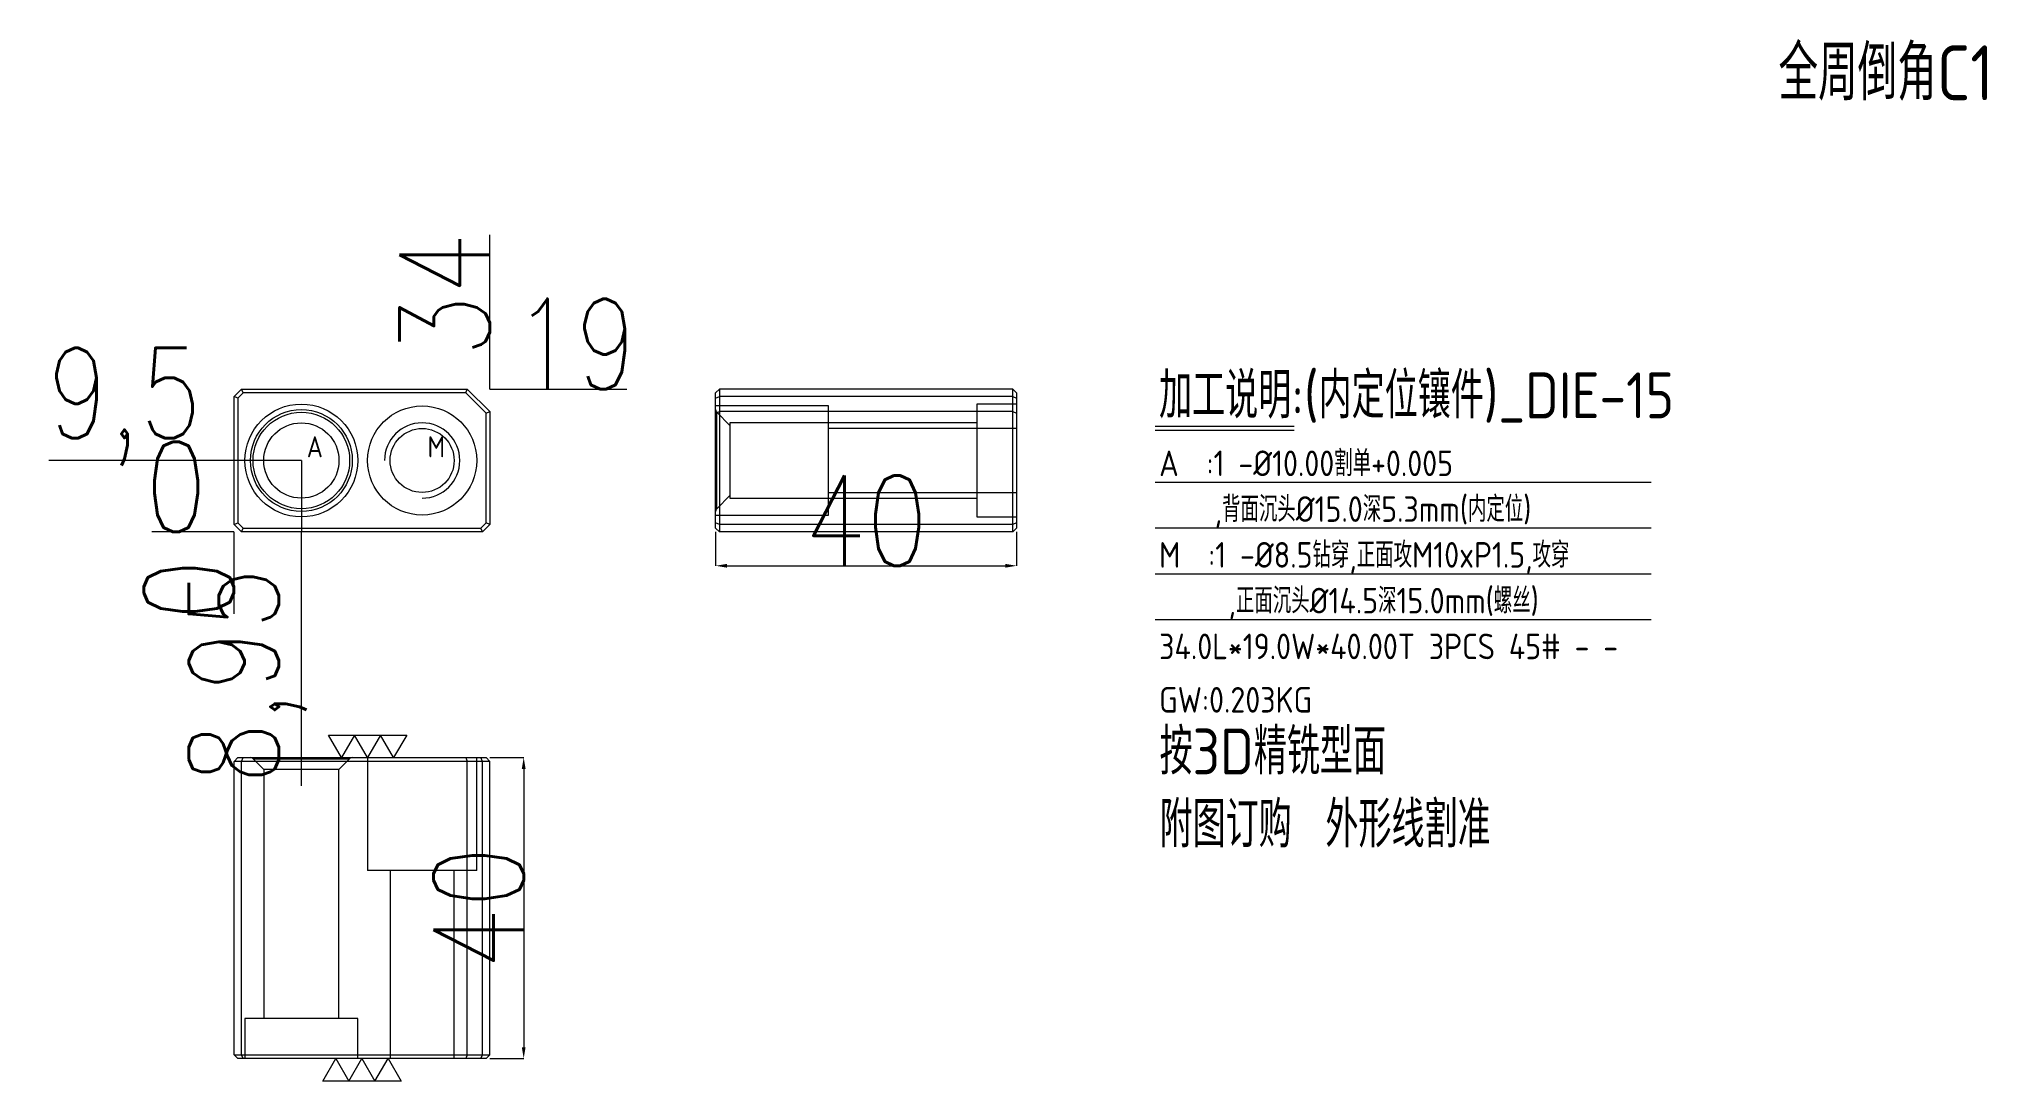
# Model space of a CAD drawing. Header units: millimetres. Extents: x -10545 to -10286, y 61276 to 61414.
import ezdxf

# ---------------------------------------------------------------- set-up
doc = ezdxf.new("R2010")
doc.units = ezdxf.units.MM
doc.linetypes.add('DASHED', pattern=[0])
for name, color, linetype, lineweight in [('DIE', 20, 'Continuous', 20), ('DIE_W', 1, 'Continuous', 20), ('DIM', 4, 'Continuous', 20)]:
    doc.layers.add(name, color=color, linetype=linetype, lineweight=lineweight)
doc.styles.add('gbenor', font='gbenor.shx', dxfattribs={"bigfont": 'gbcbig.shx'})
doc.styles.add('TXT', font='txt.shx', dxfattribs={"width": 0.8, "bigfont": 'ctxt.shx'})
doc.dimstyles.new('零件', dxfattribs={"dimscale": 1.5, "dimtxt": 8, "dimasz": 1, "dimexe": 0, "dimexo": 0, "dimgap": 0, "dimtad": 1, "dimtxsty": 'TXT', "dimcen": 0, "dimclrd": 252, "dimclre": 252, "dimclrt": 4, "dimazin": 3, "dimtp": 0.001, "dimtm": 0.001, "dimtfac": 1, "dimtmove": 0, "dimatfit": 3, "dimlwd": 5, "dimlwe": 5})

# ---------------------------------------------------------------- blocks, each defined once
blk = doc.blocks.new('*D1107')
at = {"layer": 'Defpoints', "color": 0}
for p in [(-10485.45, 61367.57), (-10480.95, 61367.57), (-10519.45, 61348.57)]:
    blk.add_point(p, dxfattribs=at)
at = {"layer": 'DIM', "color": 252, "lineweight": 5}
blk.add_line((-10485.45, 61367.57), (-10467.23, 61367.57), dxfattribs=at)
at = {"layer": 'DIM', "color": 4, "lineweight": 5, "insert": (-10474.09, 61373.57), "char_height": 12, "attachment_point": 5, "style": 'TXT'}
blk.add_mtext('19', dxfattribs=at)
blk = doc.blocks.new('*D1108')
at = {"layer": 'Defpoints', "color": 0}
for p in [(-10523.95, 61348.57), (-10519.45, 61348.57), (-10519.45, 61348.57)]:
    blk.add_point(p, dxfattribs=at)
at = {"layer": 'DIM', "color": 252, "lineweight": 5}
blk.add_line((-10519.45, 61348.57), (-10530.35, 61348.57), dxfattribs=at)
at = {"layer": 'DIM', "color": 4, "lineweight": 5, "insert": (-10527.15, 61354.57), "char_height": 12, "attachment_point": 5, "style": 'TXT'}
blk.add_mtext('0', dxfattribs=at)
blk = doc.blocks.new('*D1109')
at = {"layer": 'Defpoints', "color": 0}
for p in [(-10523.95, 61358.07), (-10510.49, 61358.07), (-10519.45, 61348.57)]:
    blk.add_point(p, dxfattribs=at)
at = {"layer": 'DIM', "color": 252, "lineweight": 5}
for p, q in [((-10520.95, 61358.07), (-10544.06, 61358.07)), ((-10517.95, 61358.07), (-10520.95, 61358.07)), ((-10510.49, 61358.07), (-10517.95, 61358.07))]:
    blk.add_line(p, q, dxfattribs=at)
at = {"layer": 'DIM', "color": 4, "lineweight": 5, "insert": (-10534, 61365.21), "char_height": 12, "attachment_point": 5, "style": 'TXT'}
blk.add_mtext('9,5', dxfattribs=at)
blk = doc.blocks.new('*D1110')
at = {"layer": 'Defpoints', "color": 0}
for p in [(-10510.49, 61358.07), (-10519.45, 61348.57), (-10510.5, 61344.07)]:
    blk.add_point(p, dxfattribs=at)
at = {"layer": 'DIM', "color": 252, "lineweight": 5}
for p, q in [((-10510.49, 61358.07), (-10510.49, 61350.07)), ((-10510.49, 61350.07), (-10510.5, 61347.07)), ((-10510.5, 61347.07), (-10510.5, 61314.81))]:
    blk.add_line(p, q, dxfattribs=at)
at = {"layer": 'DIM', "color": 4, "lineweight": 5, "insert": (-10517.64, 61329.44), "char_height": 12, "attachment_point": 5, "rotation": 90, "style": 'TXT'}
blk.add_mtext('8,95', dxfattribs=at)
blk = doc.blocks.new('*D1111')
at = {"layer": 'Defpoints', "color": 0}
for p in [(-10519.45, 61348.57), (-10519.45, 61348.57), (-10519.45, 61344.07)]:
    blk.add_point(p, dxfattribs=at)
at = {"layer": 'DIM', "color": 252, "lineweight": 5}
blk.add_line((-10519.45, 61348.57), (-10519.45, 61337.67), dxfattribs=at)
at = {"layer": 'DIM', "color": 4, "lineweight": 5, "insert": (-10525.45, 61340.87), "char_height": 12, "attachment_point": 5, "rotation": 90, "style": 'TXT'}
blk.add_mtext('0', dxfattribs=at)
blk = doc.blocks.new('*D1112')
at = {"layer": 'Defpoints', "color": 0}
for p in [(-10485.45, 61372.07), (-10485.45, 61367.57), (-10519.45, 61348.57)]:
    blk.add_point(p, dxfattribs=at)
at = {"layer": 'DIM', "color": 252, "lineweight": 5}
blk.add_line((-10485.45, 61367.57), (-10485.45, 61388.07), dxfattribs=at)
at = {"layer": 'DIM', "color": 4, "lineweight": 5, "insert": (-10491.45, 61380.07), "char_height": 12, "attachment_point": 5, "rotation": 90, "style": 'TXT'}
blk.add_mtext('34', dxfattribs=at)
blk = doc.blocks.new('*D1113')
at = {"layer": 'Defpoints', "color": 0}
for p in [(-10485.45, 61318.57), (-10485.45, 61278.57), (-10480.95, 61278.57)]:
    blk.add_point(p, dxfattribs=at)
at = {"layer": 'DIM', "color": 252, "lineweight": 5}
for p, q in [((-10485.45, 61318.57), (-10480.95, 61318.57)), ((-10480.95, 61317.07), (-10480.95, 61280.07)), ((-10485.45, 61278.57), (-10480.95, 61278.57))]:
    blk.add_line(p, q, dxfattribs=at)
at = {"layer": 'DIM', "color": 252}
for points in [[(-10480.7, 61317.07), (-10481.2, 61317.07), (-10480.95, 61318.57)], [(-10481.2, 61280.07), (-10480.7, 61280.07), (-10480.95, 61278.57)]]:
    blk.add_solid(points, dxfattribs=at)
at = {"layer": 'DIM', "color": 4, "lineweight": 5, "insert": (-10486.95, 61298.57), "char_height": 12, "attachment_point": 5, "rotation": 90, "style": 'TXT'}
blk.add_mtext('40', dxfattribs=at)
blk = doc.blocks.new('*D1114')
at = {"layer": 'Defpoints', "color": 0}
for p in [(-10455.45, 61348.57), (-10415.45, 61348.57), (-10415.45, 61344.07)]:
    blk.add_point(p, dxfattribs=at)
at = {"layer": 'DIM', "color": 252, "lineweight": 5}
for p, q in [((-10455.45, 61348.57), (-10455.45, 61344.07)), ((-10415.45, 61348.57), (-10415.45, 61344.07)), ((-10453.95, 61344.07), (-10416.95, 61344.07))]:
    blk.add_line(p, q, dxfattribs=at)
at = {"layer": 'DIM', "color": 252}
for points in [[(-10453.95, 61344.32), (-10453.95, 61343.82), (-10455.45, 61344.07)], [(-10416.95, 61343.82), (-10416.95, 61344.32), (-10415.45, 61344.07)]]:
    blk.add_solid(points, dxfattribs=at)
at = {"layer": 'DIM', "color": 4, "lineweight": 5, "insert": (-10435.45, 61350.07), "char_height": 12, "attachment_point": 5, "style": 'TXT'}
blk.add_mtext('40', dxfattribs=at)

msp = doc.modelspace()

# ---------------------------------------------------------------- linework, layer by layer
at = {"layer": 'DIE', "color": 135, "linetype": 'Continuous', "lineweight": 5}
for p, q in [((-10518.238, 61367.069), (-10518.945, 61366.361)), ((-10518.238, 61367.069), (-10518.445, 61367.569)), ((-10488.652, 61367.069), (-10518.238, 61367.069)), ((-10488.652, 61367.069), (-10488.445, 61367.569)), ((-10485.945, 61364.361), (-10488.652, 61367.069)), ((-10455.445, 61367.069), (-10454.945, 61367.569)), ((-10455.445, 61364.361), (-10455.445, 61367.069)), ((-10415.945, 61367.569), (-10454.945, 61367.569)), ((-10454.945, 61367.569), (-10454.945, 61364.569)), ((-10415.945, 61367.569), (-10415.445, 61367.069)), ((-10415.945, 61364.569), (-10415.945, 61367.569)), ((-10415.445, 61367.069), (-10415.445, 61364.361)), ((-10518.945, 61366.361), (-10519.445, 61366.569)), ((-10518.945, 61366.361), (-10518.945, 61349.776)), ((-10485.945, 61364.361), (-10485.445, 61364.569)), ((-10455.445, 61364.361), (-10454.945, 61364.569)), ((-10454.945, 61364.569), (-10454.945, 61349.569)), ((-10415.945, 61364.569), (-10454.945, 61364.569)), ((-10415.945, 61349.569), (-10415.945, 61364.569)), ((-10415.945, 61364.569), (-10415.445, 61364.361)), ((-10485.945, 61349.776), (-10485.945, 61364.361)), ((-10455.445, 61349.776), (-10455.445, 61364.361)), ((-10415.445, 61364.361), (-10415.445, 61349.776)), ((-10519.445, 61349.569), (-10518.945, 61349.776)), ((-10518.945, 61349.776), (-10518.238, 61349.069)), ((-10518.445, 61348.569), (-10518.238, 61349.069)), ((-10518.238, 61349.069), (-10486.652, 61349.069)), ((-10486.652, 61349.069), (-10485.945, 61349.776)), ((-10486.445, 61348.569), (-10486.652, 61349.069)), ((-10485.445, 61349.569), (-10485.945, 61349.776)), ((-10455.445, 61349.069), (-10455.445, 61349.776)), ((-10454.945, 61349.569), (-10455.445, 61349.776)), ((-10454.945, 61348.569), (-10455.445, 61349.069)), ((-10415.945, 61349.569), (-10454.945, 61349.569)), ((-10454.945, 61349.569), (-10454.945, 61348.569)), ((-10415.445, 61349.776), (-10415.945, 61349.569)), ((-10415.945, 61348.569), (-10415.945, 61349.569)), ((-10415.445, 61349.069), (-10415.945, 61348.569)), ((-10415.445, 61349.776), (-10415.445, 61349.069)), ((-10415.945, 61348.569), (-10454.945, 61348.569)), ((-10519.445, 61318.069), (-10518.945, 61318.569)), ((-10519.445, 61279.069), (-10519.445, 61318.069)), ((-10518.445, 61318.069), (-10519.445, 61318.069)), ((-10518.945, 61318.569), (-10518.238, 61318.569)), ((-10518.445, 61318.069), (-10518.238, 61318.569)), ((-10518.445, 61279.069), (-10518.445, 61318.069)), ((-10486.445, 61318.069), (-10518.445, 61318.069)), ((-10518.238, 61318.569), (-10486.652, 61318.569)), ((-10486.652, 61318.569), (-10485.945, 61318.569)), ((-10486.445, 61318.069), (-10486.652, 61318.569)), ((-10485.445, 61318.069), (-10486.445, 61318.069)), ((-10486.445, 61279.069), (-10486.445, 61318.069)), ((-10485.445, 61318.069), (-10485.945, 61318.569)), ((-10485.445, 61279.069), (-10485.445, 61318.069)), ((-10518.945, 61278.569), (-10519.445, 61279.069)), ((-10519.445, 61279.069), (-10518.445, 61279.069)), ((-10518.445, 61279.069), (-10486.445, 61279.069)), ((-10518.238, 61278.569), (-10518.445, 61279.069)), ((-10486.652, 61278.569), (-10486.445, 61279.069)), ((-10486.445, 61279.069), (-10485.445, 61279.069)), ((-10485.945, 61278.569), (-10485.445, 61279.069)), ((-10518.238, 61278.569), (-10518.945, 61278.569)), ((-10486.652, 61278.569), (-10518.238, 61278.569)), ((-10485.945, 61278.569), (-10486.652, 61278.569))]:
    msp.add_line(p, q, dxfattribs=at)
at = {"layer": 'DIE', "color": 135, "linetype": 'DASHED', "lineweight": 5, "ltscale": 0.167738}
for p, q in [((-10455.445, 61366.361), (-10454.945, 61366.569)), ((-10415.945, 61366.569), (-10454.945, 61366.569)), ((-10415.945, 61366.569), (-10422.554, 61366.569)), ((-10415.445, 61365.569), (-10420.745, 61365.569)), ((-10420.745, 61365.569), (-10420.745, 61358.069)), ((-10415.945, 61366.569), (-10415.445, 61366.361)), ((-10420.745, 61358.069), (-10420.745, 61350.569)), ((-10420.745, 61350.569), (-10415.445, 61350.569)), ((-10488.652, 61318.569), (-10488.445, 61318.069)), ((-10488.445, 61279.069), (-10488.445, 61318.069)), ((-10517.995, 61283.869), (-10517.995, 61278.569)), ((-10502.995, 61283.869), (-10517.995, 61283.869)), ((-10502.995, 61278.569), (-10502.995, 61283.869)), ((-10488.445, 61279.069), (-10488.652, 61278.569))]:
    msp.add_line(p, q, dxfattribs=at)
at = {"layer": 'DIE', "color": 31, "linetype": 'DASHED', "lineweight": 5, "ltscale": 0.167738}
for p, q in [((-10440.445, 61365.319), (-10455.445, 61365.319)), ((-10440.445, 61358.069), (-10440.445, 61365.319)), ((-10440.445, 61350.819), (-10440.445, 61358.069)), ((-10455.445, 61350.819), (-10440.445, 61350.819)), ((-10501.695, 61318.569), (-10501.695, 61303.569)), ((-10487.195, 61303.569), (-10487.195, 61318.569)), ((-10487.195, 61303.569), (-10501.695, 61303.569))]:
    msp.add_line(p, q, dxfattribs=at)
at = {"layer": 'DIE', "color": 2, "linetype": 'DASHED', "lineweight": 5, "ltscale": 0.167738}
for p, q in [((-10453.545, 61362.733), (-10455.299, 61364.486)), ((-10455.299, 61351.651), (-10453.545, 61353.404)), ((-10516.913, 61318.422), (-10515.495, 61317.005)), ((-10505.494, 61317.005), (-10504.077, 61318.422))]:
    msp.add_line(p, q, dxfattribs=at)
at = {"layer": 'DIE', "color": 155, "linetype": 'DASHED', "lineweight": 5, "ltscale": 0.167738}
for p, q in [((-10455.299, 61351.651), (-10455.299, 61364.486)), ((-10516.913, 61318.422), (-10504.077, 61318.422))]:
    msp.add_line(p, q, dxfattribs=at)
at = {"layer": 'DIE', "color": 5, "linetype": 'DASHED', "lineweight": 5, "ltscale": 0.167738}
for p, q in [((-10415.445, 61362.322), (-10440.445, 61362.322)), ((-10440.445, 61353.816), (-10415.445, 61353.816)), ((-10498.698, 61303.569), (-10498.698, 61278.569)), ((-10490.192, 61278.569), (-10490.192, 61303.569))]:
    msp.add_line(p, q, dxfattribs=at)
at = {"layer": 'DIE', "color": 1, "linetype": 'Continuous', "lineweight": 5}
msp.add_lwpolyline([(-10488.445, 61367.569), (-10485.445, 61364.569), (-10485.445, 61349.569), (-10486.445, 61348.569), (-10518.445, 61348.569), (-10519.445, 61349.569), (-10519.445, 61366.569), (-10518.445, 61367.569)], close=True, dxfattribs=at)
at = {"layer": 'DIE', "color": 2, "linetype": 'Continuous', "lineweight": 5}
for points in [[(-10496.499, 61321.569), (-10498.231, 61318.569), (-10499.963, 61321.569), (-10501.695, 61318.569), (-10503.427, 61321.569), (-10505.159, 61318.569), (-10506.891, 61321.569), (-10496.499, 61321.569)], [(-10507.641, 61275.569), (-10505.909, 61278.569), (-10504.177, 61275.569), (-10502.445, 61278.569), (-10500.713, 61275.569), (-10498.981, 61278.569), (-10497.249, 61275.569), (-10507.641, 61275.569)]]:
    msp.add_lwpolyline(points, close=True, dxfattribs=at)
at = {"layer": 'DIE', "color": 30, "linetype": 'DASHED', "lineweight": 5, "ltscale": 0.167738}
msp.add_circle((-10510.495, 61358.069), 7.5, dxfattribs=at)
at = {"layer": 'DIE', "color": 2, "linetype": 'Continuous', "lineweight": 5}
for radius in [6.771, 6.418]:
    msp.add_circle((-10510.495, 61358.069), radius, dxfattribs=at)
at = {"layer": 'DIE', "color": 42, "linetype": 'Continuous', "lineweight": 5}
for radius in [7.25, 4.253]:
    msp.add_circle((-10494.445, 61358.069), radius, dxfattribs=at)
at = {"layer": 'DIE', "color": 2, "linetype": 'DASHED', "lineweight": 5, "ltscale": 0.167738}
for centre, start, end in [((-10454.945, 61364.84), 180, 224.99994), ((-10454.945, 61351.297), 135.00006, 180), ((-10517.266, 61318.069), 45.00006, 90), ((-10503.724, 61318.069), 90, 134.99994)]:
    msp.add_arc(centre, 0.5, start, end, dxfattribs=at)
at = {"layer": 'DIE', "color": 42, "linetype": 'Continuous', "lineweight": 5}
msp.add_arc((-10494.445, 61358.069), 5, 270, 180, dxfattribs=at)
at = {"layer": 'DIE_W', "color": 1, "linetype": 'DASHED', "lineweight": 5, "ltscale": 0.167738}
for p, q in [((-10420.745, 61363.069), (-10453.545, 61363.069)), ((-10453.545, 61363.069), (-10453.545, 61358.069)), ((-10453.545, 61358.069), (-10453.545, 61353.068)), ((-10453.545, 61353.068), (-10420.745, 61353.068)), ((-10515.495, 61317.005), (-10515.495, 61283.869)), ((-10505.494, 61317.005), (-10515.495, 61317.005)), ((-10505.494, 61283.869), (-10505.494, 61317.005))]:
    msp.add_line(p, q, dxfattribs=at)
at = {"layer": 'DIE_W', "color": 1, "lineweight": 5, "ltscale": 0.167738}
msp.add_circle((-10510.495, 61358.069), 5, dxfattribs=at)
at = {"layer": 'DIM', "color": 8, "linetype": 'Continuous', "lineweight": 5}
for p, q in [((-10397.021, 61362.625), (-10378.575, 61362.625)), ((-10397.021, 61362.117), (-10378.575, 61362.117)), ((-10397.021, 61355.183), (-10331.11, 61355.183)), ((-10397.021, 61349.098), (-10331.11, 61349.098)), ((-10397.021, 61343.012), (-10331.11, 61343.012)), ((-10397.021, 61336.926), (-10331.11, 61336.926))]:
    msp.add_line(p, q, dxfattribs=at)

# ---------------------------------------------------------------- texts
at = {"layer": 'DIM', "color": 6, "lineweight": 5, "style": 'gbenor'}
msp.add_text('全周倒角C1', height=7.3, dxfattribs=at).set_placement((-10314.21, 61405.955))
at = {"layer": 'DIM', "color": 4, "lineweight": 5, "style": 'gbenor'}
for s, height, p in [('加工说明:(内定位镶件)_DIE-15', 6.1, (-10396.524, 61363.678)), ('A', 2.8, (-10509.777, 61358.493)), ('M', 2.8, (-10493.727, 61358.493)), ('    ,背面沉头%%C15.0深5.3mm(内定位)', 3.4, (-10396.511, 61349.91)), ('M  :1 -%%c8.5钻穿,正面攻M10xP1.5,攻穿', 3.4, (-10396.511, 61343.824)), ('     ,正面沉头%%c14.5深15.0mm(螺丝)', 3.4, (-10396.511, 61337.738)), ('34.0L*19.0W*40.00T 3PCS 45# - -', 3.4, (-10396.511, 61331.653)), ('GW:0.203KG', 3.4, (-10396.511, 61324.55))]:
    msp.add_text(s, height=height, dxfattribs=at).set_placement(p)
at = {"layer": 'DIM', "color": 1, "lineweight": 5, "style": 'gbenor'}
for s, height, p in [('A  :1 -%%C10.00割单+0.005', 3.4, (-10396.511, 61355.995)), ('外形线割准', 6.1, (-10374.416, 61306.632))]:
    msp.add_text(s, height=height, dxfattribs=at).set_placement(p)
at = {"layer": 'DIM', "color": 2, "lineweight": 5, "style": 'gbenor'}
for s, p in [('按3D精铣型面', (-10396.456, 61316.333)), ('附图订购', (-10396.456, 61306.632))]:
    msp.add_text(s, height=6.1, dxfattribs=at).set_placement(p)

# ---------------------------------------------------------------- dimensions: what is measured, and where the dimension line sits
at = {"layer": 'DIM', "lineweight": 5}
for feature_location, offset, dtype, origin, picture, middle in [((-10485.445, 61367.569), (0, 4.5), 1, (-10519.445, 61348.569), '*D1112', (-10491.445, 61380.069)), ((-10485.445, 61367.569), (4.5, 0), 0, (-10519.445, 61348.569), '*D1107', (-10474.088, 61373.569)), ((-10510.495, 61358.069), (-13.45, 0), 0, (-10519.445, 61348.569), '*D1109', (-10534.002, 61365.211)), ((-10519.44522284, 61348.56859087), (-4.5, 0), 0, (-10519.44522284, 61348.56859087), '*D1108', (-10527.14522284, 61354.56859087)), ((-10510.495, 61358.069), (0, -14), 1, (-10519.445, 61348.569), '*D1110', (-10517.638, 61329.44)), ((-10519.44522284, 61348.56859087), (0, -4.5), 1, (-10519.44522284, 61348.56859087), '*D1111', (-10525.44522284, 61340.86859087))]:
    dim = msp.add_ordinate_dim(feature_location=feature_location, offset=offset, dtype=dtype, origin=origin, dimstyle='零件', dxfattribs=at)
    dim.commit()
    dim.dimension.update_dxf_attribs({"geometry": picture, "text_midpoint": middle})
dim = msp.add_linear_dim(base=(-10415.445, 61344.069), p1=(-10455.445, 61348.569), p2=(-10415.445, 61348.569), dimstyle='零件', dxfattribs=at)
dim.commit()
dim.dimension.update_dxf_attribs({"geometry": '*D1114', "text_midpoint": (-10435.445, 61350.069)})
dim = msp.add_linear_dim(base=(-10480.945, 61278.569), p1=(-10485.445, 61318.569), p2=(-10485.445, 61278.569), angle=90, dimstyle='零件', dxfattribs=at)
dim.commit()
dim.dimension.update_dxf_attribs({"geometry": '*D1113', "text_midpoint": (-10486.945, 61298.569)})

doc.saveas('drawing.dxf')
